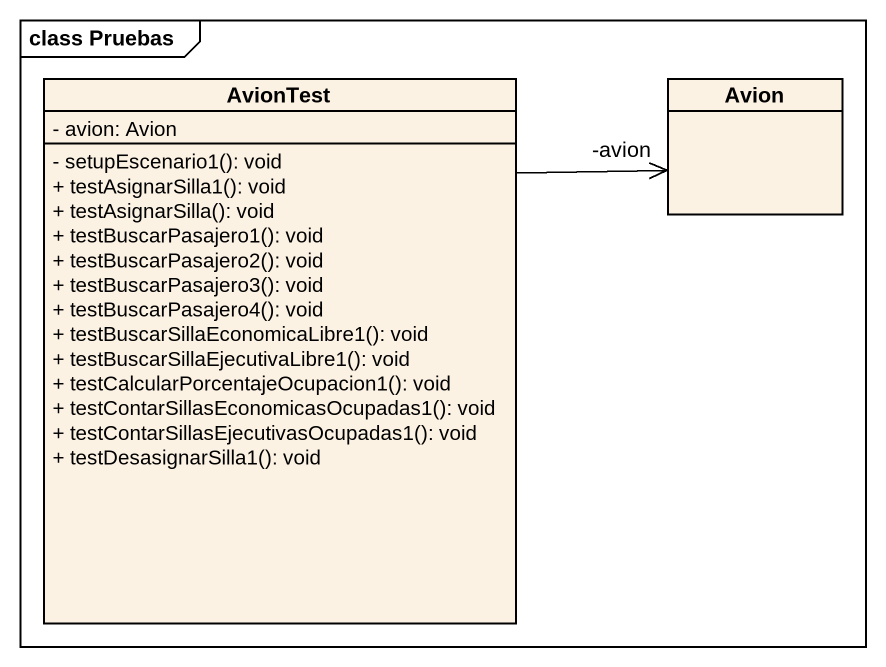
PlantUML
@startuml
mainframe class Pruebas
hide circle
hide empty members
skinparam classAttributeIconSize 0
class AvionTest {
  - avion: Avion
  - setupEscenario1(): void
  + testAsignarSilla1(): void
  + testAsignarSilla(): void
  + testBuscarPasajero1(): void
  + testBuscarPasajero2(): void
  + testBuscarPasajero3(): void
  + testBuscarPasajero4(): void
  + testBuscarSillaEconomicaLibre1(): void
  + testBuscarSillaEjecutivaLibre1(): void
  + testCalcularPorcentajeOcupacion1(): void
  + testContarSillasEconomicasOcupadas1(): void
  + testContarSillasEjecutivasOcupadas1(): void
  + testDesasignarSilla1(): void
}
class Avion
AvionTest -right-> "-avion" Avion
@enduml
